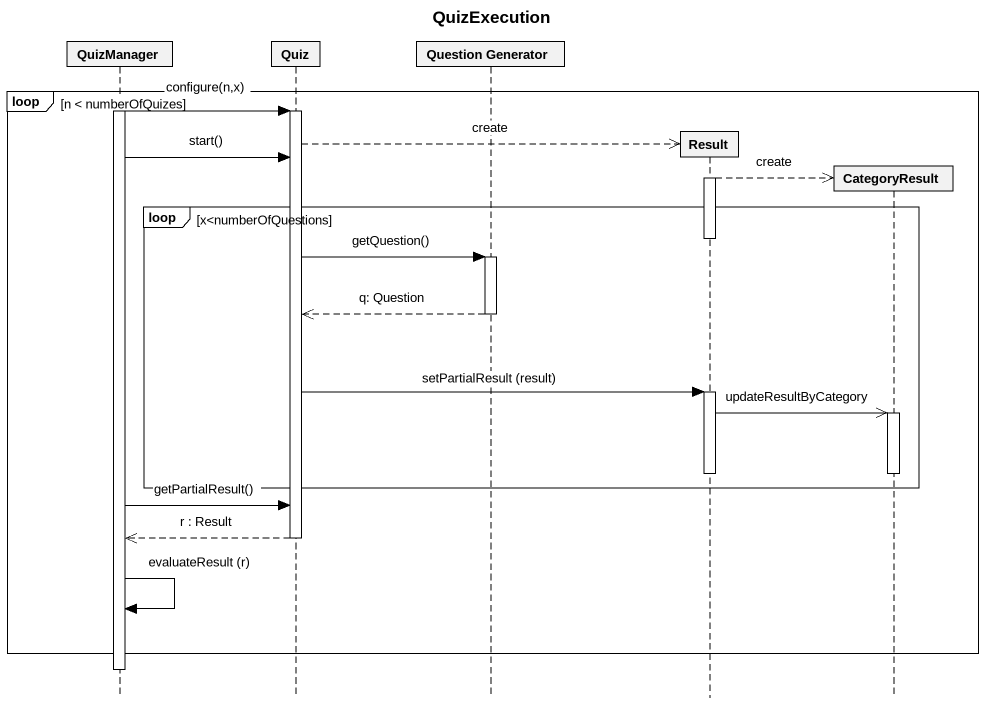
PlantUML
@startuml
title QuizExecution
hide footbox
participant QuizManager
participant Quiz
participant "Question Generator" as Question_Generator
participant Result
participant CategoryResult

loop n < numberOfQuizes
  activate QuizManager
  QuizManager -> Quiz : configure(n,x)
  activate Quiz
  Quiz -->> Result ** : create
  QuizManager -> Quiz : start()
  activate Result
  Result -->> CategoryResult ** : create
  loop x<numberOfQuestions
    deactivate Result
    Quiz -> Question_Generator : getQuestion()
    activate Question_Generator
    Question_Generator -->> Quiz : q: Question
    deactivate Question_Generator
    Quiz -> Result : setPartialResult (result)
    activate Result
    Result ->> CategoryResult : updateResultByCategory
    activate CategoryResult
    deactivate Result
    deactivate CategoryResult
  end
  QuizManager -> Quiz : getPartialResult()
  Quiz -->> QuizManager : r : Result
  deactivate Quiz
  QuizManager -> QuizManager : evaluateResult (r)
end
deactivate QuizManager
@enduml
